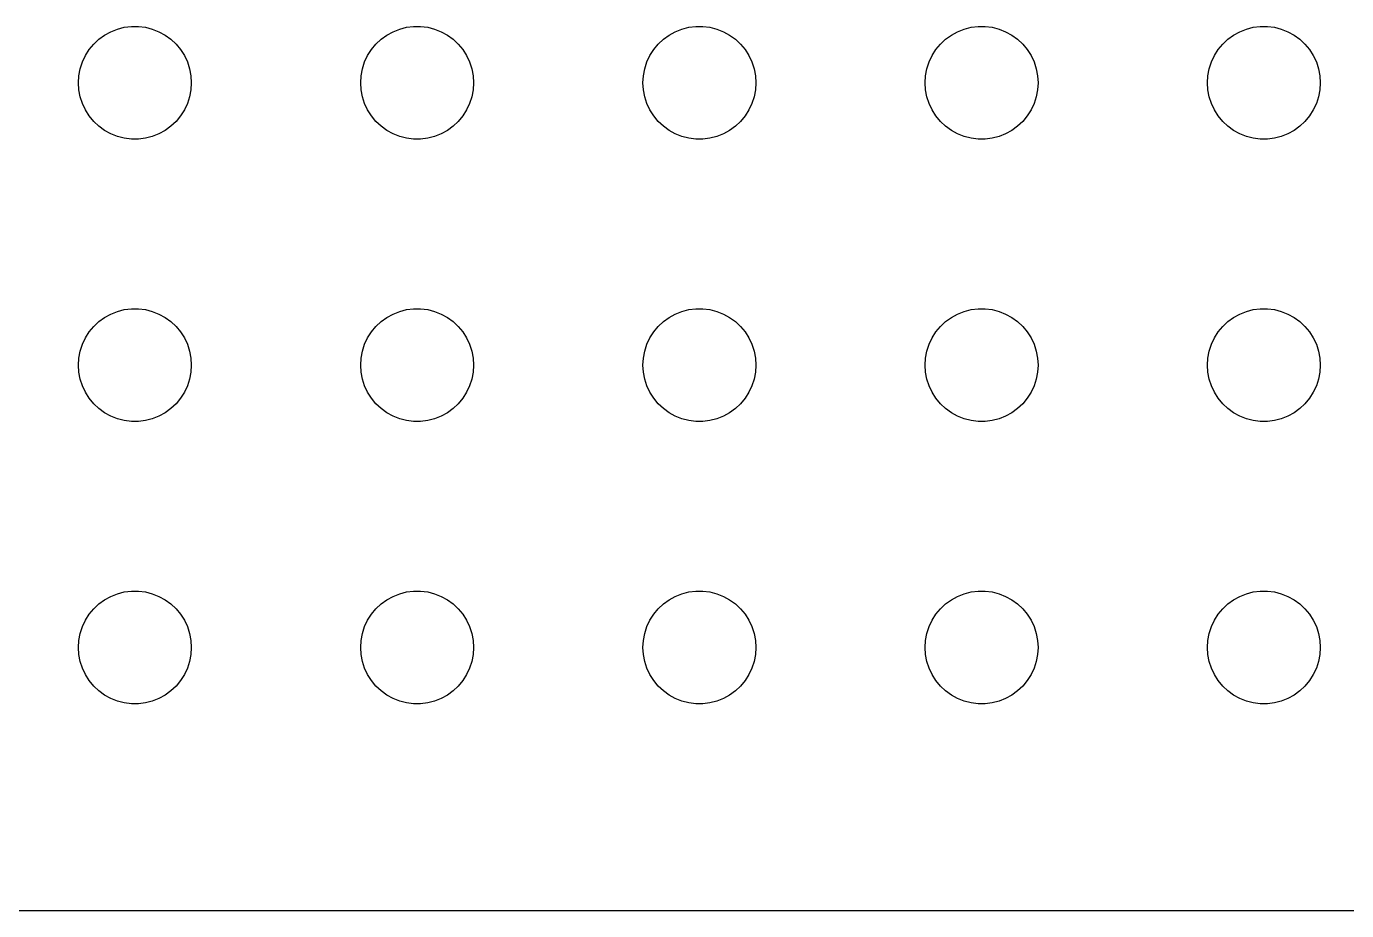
# Model space of a CAD drawing. Header units: metres. Extents: x -134 to 134, y 176 to 394.
# Drawn here: x 64.62 to 99.7, y 290.01 to 313.5 of the extents above; entities that cross this region are included whole.
import ezdxf

# ---------------------------------------------------------------- set-up
doc = ezdxf.new("R2010")
doc.units = ezdxf.units.M

msp = doc.modelspace()

# ---------------------------------------------------------------- linework, layer by layer
for p, q in [((66.6963, 313.266), (66.8613, 313.357)), ((66.8613, 313.357), (67.0365, 313.427)), ((67.0365, 313.427), (67.2189, 313.473)), ((67.2189, 313.473), (67.4058, 313.497)), ((67.4058, 313.497), (67.5942, 313.497)), ((67.5942, 313.497), (67.7811, 313.473)), ((67.7811, 313.473), (67.9635, 313.427)), ((67.9635, 313.427), (68.1387, 313.357)), ((68.1387, 313.357), (68.3037, 313.266)), ((74.1963, 313.266), (74.3613, 313.357)), ((74.3613, 313.357), (74.5365, 313.427)), ((74.5365, 313.427), (74.7189, 313.473)), ((74.7189, 313.473), (74.9058, 313.497)), ((74.9058, 313.497), (75.0942, 313.497)), ((75.0942, 313.497), (75.2811, 313.473)), ((75.2811, 313.473), (75.4635, 313.427)), ((75.4635, 313.427), (75.6387, 313.357)), ((75.6387, 313.357), (75.8037, 313.266)), ((81.6963, 313.266), (81.8613, 313.357)), ((81.8613, 313.357), (82.0365, 313.427)), ((82.0365, 313.427), (82.2189, 313.473)), ((82.2189, 313.473), (82.4058, 313.497)), ((82.4058, 313.497), (82.5942, 313.497)), ((82.5942, 313.497), (82.7811, 313.473)), ((82.7811, 313.473), (82.9635, 313.427)), ((82.9635, 313.427), (83.1387, 313.357)), ((83.1387, 313.357), (83.3037, 313.266)), ((89.1963, 313.266), (89.3613, 313.357)), ((89.3613, 313.357), (89.5365, 313.427)), ((89.5365, 313.427), (89.7189, 313.473)), ((89.7189, 313.473), (89.9058, 313.497)), ((89.9058, 313.497), (90.0942, 313.497)), ((90.0942, 313.497), (90.2811, 313.473)), ((90.2811, 313.473), (90.4635, 313.427)), ((90.4635, 313.427), (90.6387, 313.357)), ((90.6387, 313.357), (90.8037, 313.266)), ((96.6963, 313.266), (96.8613, 313.357)), ((96.8613, 313.357), (97.0365, 313.427)), ((97.0365, 313.427), (97.2189, 313.473)), ((97.2189, 313.473), (97.4058, 313.497)), ((97.4058, 313.497), (97.5942, 313.497)), ((97.5942, 313.497), (97.7811, 313.473)), ((97.7811, 313.473), (97.9635, 313.427)), ((97.9635, 313.427), (98.1387, 313.357)), ((98.1387, 313.357), (98.3037, 313.266)), ((66.2865, 312.882), (66.4065, 313.027)), ((66.4065, 313.027), (66.5439, 313.156)), ((66.5439, 313.156), (66.6963, 313.266)), ((68.3037, 313.266), (68.4561, 313.156)), ((68.4561, 313.156), (68.5934, 313.027)), ((68.5934, 313.027), (68.7135, 312.882)), ((73.7865, 312.882), (73.9065, 313.027)), ((73.9065, 313.027), (74.0439, 313.156)), ((74.0439, 313.156), (74.1963, 313.266)), ((75.8037, 313.266), (75.9561, 313.156)), ((75.9561, 313.156), (76.0934, 313.027)), ((76.0934, 313.027), (76.2135, 312.882)), ((81.2865, 312.882), (81.4065, 313.027)), ((81.4065, 313.027), (81.5439, 313.156)), ((81.5439, 313.156), (81.6963, 313.266)), ((83.3037, 313.266), (83.4561, 313.156)), ((83.4561, 313.156), (83.5934, 313.027)), ((83.5934, 313.027), (83.7135, 312.882)), ((88.7865, 312.882), (88.9065, 313.027)), ((88.9065, 313.027), (89.0439, 313.156)), ((89.0439, 313.156), (89.1963, 313.266)), ((90.8037, 313.266), (90.9561, 313.156)), ((90.9561, 313.156), (91.0934, 313.027)), ((91.0934, 313.027), (91.2135, 312.882)), ((96.2865, 312.882), (96.4065, 313.027)), ((96.4065, 313.027), (96.5439, 313.156)), ((96.5439, 313.156), (96.6963, 313.266)), ((98.3037, 313.266), (98.4561, 313.156)), ((98.4561, 313.156), (98.5934, 313.027)), ((98.5934, 313.027), (98.7135, 312.882)), ((66.1053, 312.552), (66.1855, 312.723)), ((66.1855, 312.723), (66.2865, 312.882)), ((68.7135, 312.882), (68.8145, 312.723)), ((68.8145, 312.723), (68.8947, 312.552)), ((73.6053, 312.552), (73.6855, 312.723)), ((73.6855, 312.723), (73.7865, 312.882)), ((76.2135, 312.882), (76.3145, 312.723)), ((76.3145, 312.723), (76.3947, 312.552)), ((81.1053, 312.552), (81.1855, 312.723)), ((81.1855, 312.723), (81.2865, 312.882)), ((83.7135, 312.882), (83.8145, 312.723)), ((83.8145, 312.723), (83.8947, 312.552)), ((88.6053, 312.552), (88.6855, 312.723)), ((88.6855, 312.723), (88.7865, 312.882)), ((91.2135, 312.882), (91.3145, 312.723)), ((91.3145, 312.723), (91.3947, 312.552)), ((96.1053, 312.552), (96.1855, 312.723)), ((96.1855, 312.723), (96.2865, 312.882)), ((98.7135, 312.882), (98.8145, 312.723)), ((98.8145, 312.723), (98.8947, 312.552)), ((66.0118, 312.188), (66.0471, 312.373)), ((66.0471, 312.373), (66.1053, 312.552)), ((68.8947, 312.552), (68.9529, 312.373)), ((68.9529, 312.373), (68.9882, 312.188)), ((73.5118, 312.188), (73.5471, 312.373)), ((73.5471, 312.373), (73.6053, 312.552)), ((76.3947, 312.552), (76.4529, 312.373)), ((76.4529, 312.373), (76.4882, 312.188)), ((81.0118, 312.188), (81.0471, 312.373)), ((81.0471, 312.373), (81.1053, 312.552)), ((83.8947, 312.552), (83.9529, 312.373)), ((83.9529, 312.373), (83.9882, 312.188)), ((88.5118, 312.188), (88.5471, 312.373)), ((88.5471, 312.373), (88.6053, 312.552)), ((91.3947, 312.552), (91.4529, 312.373)), ((91.4529, 312.373), (91.4882, 312.188)), ((96.0118, 312.188), (96.0471, 312.373)), ((96.0471, 312.373), (96.1053, 312.552)), ((98.8947, 312.552), (98.9529, 312.373)), ((98.9529, 312.373), (98.9882, 312.188)), ((66, 312), (66.0118, 312.188)), ((66.0118, 311.812), (66, 312)), ((68.9882, 312.188), (69, 312)), ((69, 312), (68.9882, 311.812)), ((73.5, 312), (73.5118, 312.188)), ((73.5118, 311.812), (73.5, 312)), ((76.4882, 312.188), (76.5, 312)), ((76.5, 312), (76.4882, 311.812)), ((81, 312), (81.0118, 312.188)), ((81.0118, 311.812), (81, 312)), ((83.9882, 312.188), (84, 312)), ((84, 312), (83.9882, 311.812)), ((88.5, 312), (88.5118, 312.188)), ((88.5118, 311.812), (88.5, 312)), ((91.4882, 312.188), (91.5, 312)), ((91.5, 312), (91.4882, 311.812)), ((96, 312), (96.0118, 312.188)), ((96.0118, 311.812), (96, 312)), ((98.9882, 312.188), (99, 312)), ((99, 312), (98.9882, 311.812)), ((66.0471, 311.627), (66.0118, 311.812)), ((66.1053, 311.448), (66.0471, 311.627)), ((68.9529, 311.627), (68.8947, 311.448)), ((68.9882, 311.812), (68.9529, 311.627)), ((73.5471, 311.627), (73.5118, 311.812)), ((73.6053, 311.448), (73.5471, 311.627)), ((76.4529, 311.627), (76.3947, 311.448)), ((76.4882, 311.812), (76.4529, 311.627)), ((81.0471, 311.627), (81.0118, 311.812)), ((81.1053, 311.448), (81.0471, 311.627)), ((83.9529, 311.627), (83.8947, 311.448)), ((83.9882, 311.812), (83.9529, 311.627)), ((88.5471, 311.627), (88.5118, 311.812)), ((88.6053, 311.448), (88.5471, 311.627)), ((91.4529, 311.627), (91.3947, 311.448)), ((91.4882, 311.812), (91.4529, 311.627)), ((96.0471, 311.627), (96.0118, 311.812)), ((96.1053, 311.448), (96.0471, 311.627)), ((98.9529, 311.627), (98.8947, 311.448)), ((98.9882, 311.812), (98.9529, 311.627)), ((66.1855, 311.277), (66.1053, 311.448)), ((66.2865, 311.118), (66.1855, 311.277)), ((68.8145, 311.277), (68.7135, 311.118)), ((68.8947, 311.448), (68.8145, 311.277)), ((73.6855, 311.277), (73.6053, 311.448)), ((73.7865, 311.118), (73.6855, 311.277)), ((76.3145, 311.277), (76.2135, 311.118)), ((76.3947, 311.448), (76.3145, 311.277)), ((81.1855, 311.277), (81.1053, 311.448)), ((81.2865, 311.118), (81.1855, 311.277)), ((83.8145, 311.277), (83.7135, 311.118)), ((83.8947, 311.448), (83.8145, 311.277)), ((88.6855, 311.277), (88.6053, 311.448)), ((88.7865, 311.118), (88.6855, 311.277)), ((91.3145, 311.277), (91.2135, 311.118)), ((91.3947, 311.448), (91.3145, 311.277)), ((96.1855, 311.277), (96.1053, 311.448)), ((96.2865, 311.118), (96.1855, 311.277)), ((98.8145, 311.277), (98.7135, 311.118)), ((98.8947, 311.448), (98.8145, 311.277)), ((66.4065, 310.973), (66.2865, 311.118)), ((66.5439, 310.844), (66.4065, 310.973)), ((66.6963, 310.734), (66.5439, 310.844)), ((68.4561, 310.844), (68.3037, 310.734)), ((68.5934, 310.973), (68.4561, 310.844)), ((68.7135, 311.118), (68.5934, 310.973)), ((73.9065, 310.973), (73.7865, 311.118)), ((74.0439, 310.844), (73.9065, 310.973)), ((74.1963, 310.734), (74.0439, 310.844)), ((75.9561, 310.844), (75.8037, 310.734)), ((76.0934, 310.973), (75.9561, 310.844)), ((76.2135, 311.118), (76.0934, 310.973)), ((81.4065, 310.973), (81.2865, 311.118)), ((81.5439, 310.844), (81.4065, 310.973)), ((81.6963, 310.734), (81.5439, 310.844)), ((83.4561, 310.844), (83.3037, 310.734)), ((83.5934, 310.973), (83.4561, 310.844)), ((83.7135, 311.118), (83.5934, 310.973)), ((88.9065, 310.973), (88.7865, 311.118)), ((89.0439, 310.844), (88.9065, 310.973)), ((89.1963, 310.734), (89.0439, 310.844)), ((90.9561, 310.844), (90.8037, 310.734)), ((91.0934, 310.973), (90.9561, 310.844)), ((91.2135, 311.118), (91.0934, 310.973)), ((96.4065, 310.973), (96.2865, 311.118)), ((96.5439, 310.844), (96.4065, 310.973)), ((96.6963, 310.734), (96.5439, 310.844)), ((98.4561, 310.844), (98.3037, 310.734)), ((98.5934, 310.973), (98.4561, 310.844)), ((98.7135, 311.118), (98.5934, 310.973)), ((66.8613, 310.643), (66.6963, 310.734)), ((67.0365, 310.573), (66.8613, 310.643)), ((67.2189, 310.527), (67.0365, 310.573)), ((67.4058, 310.503), (67.2189, 310.527)), ((67.5942, 310.503), (67.4058, 310.503)), ((67.7811, 310.527), (67.5942, 310.503)), ((67.9635, 310.573), (67.7811, 310.527)), ((68.1387, 310.643), (67.9635, 310.573)), ((68.3037, 310.734), (68.1387, 310.643)), ((74.3613, 310.643), (74.1963, 310.734)), ((74.5365, 310.573), (74.3613, 310.643)), ((74.7189, 310.527), (74.5365, 310.573)), ((74.9058, 310.503), (74.7189, 310.527)), ((75.0942, 310.503), (74.9058, 310.503)), ((75.2811, 310.527), (75.0942, 310.503)), ((75.4635, 310.573), (75.2811, 310.527)), ((75.6387, 310.643), (75.4635, 310.573)), ((75.8037, 310.734), (75.6387, 310.643)), ((81.8613, 310.643), (81.6963, 310.734)), ((82.0365, 310.573), (81.8613, 310.643)), ((82.2189, 310.527), (82.0365, 310.573)), ((82.4058, 310.503), (82.2189, 310.527)), ((82.5942, 310.503), (82.4058, 310.503)), ((82.7811, 310.527), (82.5942, 310.503)), ((82.9635, 310.573), (82.7811, 310.527)), ((83.1387, 310.643), (82.9635, 310.573)), ((83.3037, 310.734), (83.1387, 310.643)), ((89.3613, 310.643), (89.1963, 310.734)), ((89.5365, 310.573), (89.3613, 310.643)), ((89.7189, 310.527), (89.5365, 310.573)), ((89.9058, 310.503), (89.7189, 310.527)), ((90.0942, 310.503), (89.9058, 310.503)), ((90.2811, 310.527), (90.0942, 310.503)), ((90.4635, 310.573), (90.2811, 310.527)), ((90.6387, 310.643), (90.4635, 310.573)), ((90.8037, 310.734), (90.6387, 310.643)), ((96.8613, 310.643), (96.6963, 310.734)), ((97.0365, 310.573), (96.8613, 310.643)), ((97.2189, 310.527), (97.0365, 310.573)), ((97.4058, 310.503), (97.2189, 310.527)), ((97.5942, 310.503), (97.4058, 310.503)), ((97.7811, 310.527), (97.5942, 310.503)), ((97.9635, 310.573), (97.7811, 310.527)), ((98.1387, 310.643), (97.9635, 310.573)), ((98.3037, 310.734), (98.1387, 310.643)), ((66.8613, 305.857), (67.0365, 305.927)), ((67.0365, 305.927), (67.2189, 305.973)), ((67.2189, 305.973), (67.4058, 305.997)), ((67.4058, 305.997), (67.5942, 305.997)), ((67.5942, 305.997), (67.7811, 305.973)), ((67.7811, 305.973), (67.9635, 305.927)), ((67.9635, 305.927), (68.1387, 305.857)), ((74.3613, 305.857), (74.5365, 305.927)), ((74.5365, 305.927), (74.7189, 305.973)), ((74.7189, 305.973), (74.9058, 305.997)), ((74.9058, 305.997), (75.0942, 305.997)), ((75.0942, 305.997), (75.2811, 305.973)), ((75.2811, 305.973), (75.4635, 305.927)), ((75.4635, 305.927), (75.6387, 305.857)), ((81.8613, 305.857), (82.0365, 305.927)), ((82.0365, 305.927), (82.2189, 305.973)), ((82.2189, 305.973), (82.4058, 305.997)), ((82.4058, 305.997), (82.5942, 305.997)), ((82.5942, 305.997), (82.7811, 305.973)), ((82.7811, 305.973), (82.9635, 305.927)), ((82.9635, 305.927), (83.1387, 305.857)), ((89.3613, 305.857), (89.5365, 305.927)), ((89.5365, 305.927), (89.7189, 305.973)), ((89.7189, 305.973), (89.9058, 305.997)), ((89.9058, 305.997), (90.0942, 305.997)), ((90.0942, 305.997), (90.2811, 305.973)), ((90.2811, 305.973), (90.4635, 305.927)), ((90.4635, 305.927), (90.6387, 305.857)), ((96.8613, 305.857), (97.0365, 305.927)), ((97.0365, 305.927), (97.2189, 305.973)), ((97.2189, 305.973), (97.4058, 305.997)), ((97.4058, 305.997), (97.5942, 305.997)), ((97.5942, 305.997), (97.7811, 305.973)), ((97.7811, 305.973), (97.9635, 305.927)), ((97.9635, 305.927), (98.1387, 305.857)), ((66.4065, 305.527), (66.5439, 305.656)), ((66.5439, 305.656), (66.6963, 305.766)), ((66.6963, 305.766), (66.8613, 305.857)), ((68.1387, 305.857), (68.3037, 305.766)), ((68.3037, 305.766), (68.4561, 305.656)), ((68.4561, 305.656), (68.5934, 305.527)), ((73.9065, 305.527), (74.0439, 305.656)), ((74.0439, 305.656), (74.1963, 305.766)), ((74.1963, 305.766), (74.3613, 305.857)), ((75.6387, 305.857), (75.8037, 305.766)), ((75.8037, 305.766), (75.9561, 305.656)), ((75.9561, 305.656), (76.0934, 305.527)), ((81.4065, 305.527), (81.5439, 305.656)), ((81.5439, 305.656), (81.6963, 305.766)), ((81.6963, 305.766), (81.8613, 305.857)), ((83.1387, 305.857), (83.3037, 305.766)), ((83.3037, 305.766), (83.4561, 305.656)), ((83.4561, 305.656), (83.5934, 305.527)), ((88.9065, 305.527), (89.0439, 305.656)), ((89.0439, 305.656), (89.1963, 305.766)), ((89.1963, 305.766), (89.3613, 305.857)), ((90.6387, 305.857), (90.8037, 305.766)), ((90.8037, 305.766), (90.9561, 305.656)), ((90.9561, 305.656), (91.0934, 305.527)), ((96.4065, 305.527), (96.5439, 305.656)), ((96.5439, 305.656), (96.6963, 305.766)), ((96.6963, 305.766), (96.8613, 305.857)), ((98.1387, 305.857), (98.3037, 305.766)), ((98.3037, 305.766), (98.4561, 305.656)), ((98.4561, 305.656), (98.5934, 305.527)), ((66.1053, 305.052), (66.1855, 305.223)), ((66.1855, 305.223), (66.2865, 305.382)), ((66.2865, 305.382), (66.4065, 305.527)), ((68.5934, 305.527), (68.7135, 305.382)), ((68.7135, 305.382), (68.8145, 305.223)), ((68.8145, 305.223), (68.8947, 305.052)), ((73.6053, 305.052), (73.6855, 305.223)), ((73.6855, 305.223), (73.7865, 305.382)), ((73.7865, 305.382), (73.9065, 305.527)), ((76.0934, 305.527), (76.2135, 305.382)), ((76.2135, 305.382), (76.3145, 305.223)), ((76.3145, 305.223), (76.3947, 305.052)), ((81.1053, 305.052), (81.1855, 305.223)), ((81.1855, 305.223), (81.2865, 305.382)), ((81.2865, 305.382), (81.4065, 305.527)), ((83.5934, 305.527), (83.7135, 305.382)), ((83.7135, 305.382), (83.8145, 305.223)), ((83.8145, 305.223), (83.8947, 305.052)), ((88.6053, 305.052), (88.6855, 305.223)), ((88.6855, 305.223), (88.7865, 305.382)), ((88.7865, 305.382), (88.9065, 305.527)), ((91.0934, 305.527), (91.2135, 305.382)), ((91.2135, 305.382), (91.3145, 305.223)), ((91.3145, 305.223), (91.3947, 305.052)), ((96.1053, 305.052), (96.1855, 305.223)), ((96.1855, 305.223), (96.2865, 305.382)), ((96.2865, 305.382), (96.4065, 305.527)), ((98.5934, 305.527), (98.7135, 305.382)), ((98.7135, 305.382), (98.8145, 305.223)), ((98.8145, 305.223), (98.8947, 305.052)), ((66.0118, 304.688), (66.0471, 304.873)), ((66.0471, 304.873), (66.1053, 305.052)), ((68.8947, 305.052), (68.9529, 304.873)), ((68.9529, 304.873), (68.9882, 304.688)), ((73.5118, 304.688), (73.5471, 304.873)), ((73.5471, 304.873), (73.6053, 305.052)), ((76.3947, 305.052), (76.4529, 304.873)), ((76.4529, 304.873), (76.4882, 304.688)), ((81.0118, 304.688), (81.0471, 304.873)), ((81.0471, 304.873), (81.1053, 305.052)), ((83.8947, 305.052), (83.9529, 304.873)), ((83.9529, 304.873), (83.9882, 304.688)), ((88.5118, 304.688), (88.5471, 304.873)), ((88.5471, 304.873), (88.6053, 305.052)), ((91.3947, 305.052), (91.4529, 304.873)), ((91.4529, 304.873), (91.4882, 304.688)), ((96.0118, 304.688), (96.0471, 304.873)), ((96.0471, 304.873), (96.1053, 305.052)), ((98.8947, 305.052), (98.9529, 304.873)), ((98.9529, 304.873), (98.9882, 304.688)), ((66, 304.5), (66.0118, 304.688)), ((68.9882, 304.688), (69, 304.5)), ((73.5, 304.5), (73.5118, 304.688)), ((76.4882, 304.688), (76.5, 304.5)), ((81, 304.5), (81.0118, 304.688)), ((83.9882, 304.688), (84, 304.5)), ((88.5, 304.5), (88.5118, 304.688)), ((91.4882, 304.688), (91.5, 304.5)), ((96, 304.5), (96.0118, 304.688)), ((98.9882, 304.688), (99, 304.5)), ((66.0118, 304.312), (66, 304.5)), ((66.0471, 304.127), (66.0118, 304.312)), ((68.9882, 304.312), (68.9529, 304.127)), ((69, 304.5), (68.9882, 304.312)), ((73.5118, 304.312), (73.5, 304.5)), ((73.5471, 304.127), (73.5118, 304.312)), ((76.4882, 304.312), (76.4529, 304.127)), ((76.5, 304.5), (76.4882, 304.312)), ((81.0118, 304.312), (81, 304.5)), ((81.0471, 304.127), (81.0118, 304.312)), ((83.9882, 304.312), (83.9529, 304.127)), ((84, 304.5), (83.9882, 304.312)), ((88.5118, 304.312), (88.5, 304.5)), ((88.5471, 304.127), (88.5118, 304.312)), ((91.4882, 304.312), (91.4529, 304.127)), ((91.5, 304.5), (91.4882, 304.312)), ((96.0118, 304.312), (96, 304.5)), ((96.0471, 304.127), (96.0118, 304.312)), ((98.9882, 304.312), (98.9529, 304.127)), ((99, 304.5), (98.9882, 304.312)), ((66.1053, 303.948), (66.0471, 304.127)), ((66.1855, 303.777), (66.1053, 303.948)), ((68.8947, 303.948), (68.8145, 303.777)), ((68.9529, 304.127), (68.8947, 303.948)), ((73.6053, 303.948), (73.5471, 304.127)), ((73.6855, 303.777), (73.6053, 303.948)), ((76.3947, 303.948), (76.3145, 303.777)), ((76.4529, 304.127), (76.3947, 303.948)), ((81.1053, 303.948), (81.0471, 304.127)), ((81.1855, 303.777), (81.1053, 303.948)), ((83.8947, 303.948), (83.8145, 303.777)), ((83.9529, 304.127), (83.8947, 303.948)), ((88.6053, 303.948), (88.5471, 304.127)), ((88.6855, 303.777), (88.6053, 303.948)), ((91.3947, 303.948), (91.3145, 303.777)), ((91.4529, 304.127), (91.3947, 303.948)), ((96.1053, 303.948), (96.0471, 304.127)), ((96.1855, 303.777), (96.1053, 303.948)), ((98.8947, 303.948), (98.8145, 303.777)), ((98.9529, 304.127), (98.8947, 303.948)), ((66.2865, 303.618), (66.1855, 303.777)), ((66.4065, 303.473), (66.2865, 303.618)), ((66.5439, 303.344), (66.4065, 303.473)), ((68.5934, 303.473), (68.4561, 303.344)), ((68.7135, 303.618), (68.5934, 303.473)), ((68.8145, 303.777), (68.7135, 303.618)), ((73.7865, 303.618), (73.6855, 303.777)), ((73.9065, 303.473), (73.7865, 303.618)), ((74.0439, 303.344), (73.9065, 303.473)), ((76.0934, 303.473), (75.9561, 303.344)), ((76.2135, 303.618), (76.0934, 303.473)), ((76.3145, 303.777), (76.2135, 303.618)), ((81.2865, 303.618), (81.1855, 303.777)), ((81.4065, 303.473), (81.2865, 303.618)), ((81.5439, 303.344), (81.4065, 303.473)), ((83.5934, 303.473), (83.4561, 303.344)), ((83.7135, 303.618), (83.5934, 303.473)), ((83.8145, 303.777), (83.7135, 303.618)), ((88.7865, 303.618), (88.6855, 303.777)), ((88.9065, 303.473), (88.7865, 303.618)), ((89.0439, 303.344), (88.9065, 303.473)), ((91.0934, 303.473), (90.9561, 303.344)), ((91.2135, 303.618), (91.0934, 303.473)), ((91.3145, 303.777), (91.2135, 303.618)), ((96.2865, 303.618), (96.1855, 303.777)), ((96.4065, 303.473), (96.2865, 303.618)), ((96.5439, 303.344), (96.4065, 303.473)), ((98.5934, 303.473), (98.4561, 303.344)), ((98.7135, 303.618), (98.5934, 303.473)), ((98.8145, 303.777), (98.7135, 303.618)), ((66.6963, 303.234), (66.5439, 303.344)), ((66.8613, 303.143), (66.6963, 303.234)), ((67.0365, 303.073), (66.8613, 303.143)), ((68.1387, 303.143), (67.9635, 303.073)), ((68.3037, 303.234), (68.1387, 303.143)), ((68.4561, 303.344), (68.3037, 303.234)), ((74.1963, 303.234), (74.0439, 303.344)), ((74.3613, 303.143), (74.1963, 303.234)), ((74.5365, 303.073), (74.3613, 303.143)), ((75.6387, 303.143), (75.4635, 303.073)), ((75.8037, 303.234), (75.6387, 303.143)), ((75.9561, 303.344), (75.8037, 303.234)), ((81.6963, 303.234), (81.5439, 303.344)), ((81.8613, 303.143), (81.6963, 303.234)), ((82.0365, 303.073), (81.8613, 303.143)), ((83.1387, 303.143), (82.9635, 303.073)), ((83.3037, 303.234), (83.1387, 303.143)), ((83.4561, 303.344), (83.3037, 303.234)), ((89.1963, 303.234), (89.0439, 303.344)), ((89.3613, 303.143), (89.1963, 303.234)), ((89.5365, 303.073), (89.3613, 303.143)), ((90.6387, 303.143), (90.4635, 303.073)), ((90.8037, 303.234), (90.6387, 303.143)), ((90.9561, 303.344), (90.8037, 303.234)), ((96.6963, 303.234), (96.5439, 303.344)), ((96.8613, 303.143), (96.6963, 303.234)), ((97.0365, 303.073), (96.8613, 303.143)), ((98.1387, 303.143), (97.9635, 303.073)), ((98.3037, 303.234), (98.1387, 303.143)), ((98.4561, 303.344), (98.3037, 303.234)), ((67.2189, 303.027), (67.0365, 303.073)), ((67.4058, 303.003), (67.2189, 303.027)), ((67.5942, 303.003), (67.4058, 303.003)), ((67.7811, 303.027), (67.5942, 303.003)), ((67.9635, 303.073), (67.7811, 303.027)), ((74.7189, 303.027), (74.5365, 303.073)), ((74.9058, 303.003), (74.7189, 303.027)), ((75.0942, 303.003), (74.9058, 303.003)), ((75.2811, 303.027), (75.0942, 303.003)), ((75.4635, 303.073), (75.2811, 303.027)), ((82.2189, 303.027), (82.0365, 303.073)), ((82.4058, 303.003), (82.2189, 303.027)), ((82.5942, 303.003), (82.4058, 303.003)), ((82.7811, 303.027), (82.5942, 303.003)), ((82.9635, 303.073), (82.7811, 303.027)), ((89.7189, 303.027), (89.5365, 303.073)), ((89.9058, 303.003), (89.7189, 303.027)), ((90.0942, 303.003), (89.9058, 303.003)), ((90.2811, 303.027), (90.0942, 303.003)), ((90.4635, 303.073), (90.2811, 303.027)), ((97.2189, 303.027), (97.0365, 303.073)), ((97.4058, 303.003), (97.2189, 303.027)), ((97.5942, 303.003), (97.4058, 303.003)), ((97.7811, 303.027), (97.5942, 303.003)), ((97.9635, 303.073), (97.7811, 303.027)), ((66.5439, 298.156), (66.6963, 298.266)), ((66.6963, 298.266), (66.8613, 298.357)), ((66.8613, 298.357), (67.0365, 298.427)), ((67.0365, 298.427), (67.2189, 298.473)), ((67.2189, 298.473), (67.4058, 298.497)), ((67.4058, 298.497), (67.5942, 298.497)), ((67.5942, 298.497), (67.7811, 298.473)), ((67.7811, 298.473), (67.9635, 298.427)), ((67.9635, 298.427), (68.1387, 298.357)), ((68.1387, 298.357), (68.3037, 298.266)), ((68.3037, 298.266), (68.4561, 298.156)), ((74.0439, 298.156), (74.1963, 298.266)), ((74.1963, 298.266), (74.3613, 298.357)), ((74.3613, 298.357), (74.5365, 298.427)), ((74.5365, 298.427), (74.7189, 298.473)), ((74.7189, 298.473), (74.9058, 298.497)), ((74.9058, 298.497), (75.0942, 298.497)), ((75.0942, 298.497), (75.2811, 298.473)), ((75.2811, 298.473), (75.4635, 298.427)), ((75.4635, 298.427), (75.6387, 298.357)), ((75.6387, 298.357), (75.8037, 298.266)), ((75.8037, 298.266), (75.9561, 298.156)), ((81.5439, 298.156), (81.6963, 298.266)), ((81.6963, 298.266), (81.8613, 298.357)), ((81.8613, 298.357), (82.0365, 298.427)), ((82.0365, 298.427), (82.2189, 298.473)), ((82.2189, 298.473), (82.4058, 298.497)), ((82.4058, 298.497), (82.5942, 298.497)), ((82.5942, 298.497), (82.7811, 298.473)), ((82.7811, 298.473), (82.9635, 298.427)), ((82.9635, 298.427), (83.1387, 298.357)), ((83.1387, 298.357), (83.3037, 298.266)), ((83.3037, 298.266), (83.4561, 298.156)), ((89.0439, 298.156), (89.1963, 298.266)), ((89.1963, 298.266), (89.3613, 298.357)), ((89.3613, 298.357), (89.5365, 298.427)), ((89.5365, 298.427), (89.7189, 298.473)), ((89.7189, 298.473), (89.9058, 298.497)), ((89.9058, 298.497), (90.0942, 298.497)), ((90.0942, 298.497), (90.2811, 298.473)), ((90.2811, 298.473), (90.4635, 298.427)), ((90.4635, 298.427), (90.6387, 298.357)), ((90.6387, 298.357), (90.8037, 298.266)), ((90.8037, 298.266), (90.9561, 298.156)), ((96.5439, 298.156), (96.6963, 298.266)), ((96.6963, 298.266), (96.8613, 298.357)), ((96.8613, 298.357), (97.0365, 298.427)), ((97.0365, 298.427), (97.2189, 298.473)), ((97.2189, 298.473), (97.4058, 298.497)), ((97.4058, 298.497), (97.5942, 298.497)), ((97.5942, 298.497), (97.7811, 298.473)), ((97.7811, 298.473), (97.9635, 298.427)), ((97.9635, 298.427), (98.1387, 298.357)), ((98.1387, 298.357), (98.3037, 298.266)), ((98.3037, 298.266), (98.4561, 298.156)), ((66.1855, 297.723), (66.2865, 297.882)), ((66.2865, 297.882), (66.4065, 298.027)), ((66.4065, 298.027), (66.5439, 298.156)), ((68.4561, 298.156), (68.5934, 298.027)), ((68.5934, 298.027), (68.7135, 297.882)), ((68.7135, 297.882), (68.8145, 297.723)), ((73.6855, 297.723), (73.7865, 297.882)), ((73.7865, 297.882), (73.9065, 298.027)), ((73.9065, 298.027), (74.0439, 298.156)), ((75.9561, 298.156), (76.0934, 298.027)), ((76.0934, 298.027), (76.2135, 297.882)), ((76.2135, 297.882), (76.3145, 297.723)), ((81.1855, 297.723), (81.2865, 297.882)), ((81.2865, 297.882), (81.4065, 298.027)), ((81.4065, 298.027), (81.5439, 298.156)), ((83.4561, 298.156), (83.5934, 298.027)), ((83.5934, 298.027), (83.7135, 297.882)), ((83.7135, 297.882), (83.8145, 297.723)), ((88.6855, 297.723), (88.7865, 297.882)), ((88.7865, 297.882), (88.9065, 298.027)), ((88.9065, 298.027), (89.0439, 298.156)), ((90.9561, 298.156), (91.0934, 298.027)), ((91.0934, 298.027), (91.2135, 297.882)), ((91.2135, 297.882), (91.3145, 297.723)), ((96.1855, 297.723), (96.2865, 297.882)), ((96.2865, 297.882), (96.4065, 298.027)), ((96.4065, 298.027), (96.5439, 298.156)), ((98.4561, 298.156), (98.5934, 298.027)), ((98.5934, 298.027), (98.7135, 297.882)), ((98.7135, 297.882), (98.8145, 297.723)), ((66.0471, 297.373), (66.1053, 297.552)), ((66.1053, 297.552), (66.1855, 297.723)), ((68.8145, 297.723), (68.8947, 297.552)), ((68.8947, 297.552), (68.9529, 297.373)), ((73.5471, 297.373), (73.6053, 297.552)), ((73.6053, 297.552), (73.6855, 297.723)), ((76.3145, 297.723), (76.3947, 297.552)), ((76.3947, 297.552), (76.4529, 297.373)), ((81.0471, 297.373), (81.1053, 297.552)), ((81.1053, 297.552), (81.1855, 297.723)), ((83.8145, 297.723), (83.8947, 297.552)), ((83.8947, 297.552), (83.9529, 297.373)), ((88.5471, 297.373), (88.6053, 297.552)), ((88.6053, 297.552), (88.6855, 297.723)), ((91.3145, 297.723), (91.3947, 297.552)), ((91.3947, 297.552), (91.4529, 297.373)), ((96.0471, 297.373), (96.1053, 297.552)), ((96.1053, 297.552), (96.1855, 297.723)), ((98.8145, 297.723), (98.8947, 297.552)), ((98.8947, 297.552), (98.9529, 297.373)), ((66, 297), (66.0118, 297.188)), ((66.0118, 297.188), (66.0471, 297.373)), ((68.9529, 297.373), (68.9882, 297.188)), ((68.9882, 297.188), (69, 297)), ((73.5, 297), (73.5118, 297.188)), ((73.5118, 297.188), (73.5471, 297.373)), ((76.4529, 297.373), (76.4882, 297.188)), ((76.4882, 297.188), (76.5, 297)), ((81, 297), (81.0118, 297.188)), ((81.0118, 297.188), (81.0471, 297.373)), ((83.9529, 297.373), (83.9882, 297.188)), ((83.9882, 297.188), (84, 297)), ((88.5, 297), (88.5118, 297.188)), ((88.5118, 297.188), (88.5471, 297.373)), ((91.4529, 297.373), (91.4882, 297.188)), ((91.4882, 297.188), (91.5, 297)), ((96, 297), (96.0118, 297.188)), ((96.0118, 297.188), (96.0471, 297.373)), ((98.9529, 297.373), (98.9882, 297.188)), ((98.9882, 297.188), (99, 297)), ((66.0118, 296.812), (66, 297)), ((66.0471, 296.627), (66.0118, 296.812)), ((68.9882, 296.812), (68.9529, 296.627)), ((69, 297), (68.9882, 296.812)), ((73.5118, 296.812), (73.5, 297)), ((73.5471, 296.627), (73.5118, 296.812)), ((76.4882, 296.812), (76.4529, 296.627)), ((76.5, 297), (76.4882, 296.812)), ((81.0118, 296.812), (81, 297)), ((81.0471, 296.627), (81.0118, 296.812)), ((83.9882, 296.812), (83.9529, 296.627)), ((84, 297), (83.9882, 296.812)), ((88.5118, 296.812), (88.5, 297)), ((88.5471, 296.627), (88.5118, 296.812)), ((91.4882, 296.812), (91.4529, 296.627)), ((91.5, 297), (91.4882, 296.812)), ((96.0118, 296.812), (96, 297)), ((96.0471, 296.627), (96.0118, 296.812)), ((98.9882, 296.812), (98.9529, 296.627)), ((99, 297), (98.9882, 296.812)), ((66.1053, 296.448), (66.0471, 296.627)), ((66.1855, 296.277), (66.1053, 296.448)), ((68.8947, 296.448), (68.8145, 296.277)), ((68.9529, 296.627), (68.8947, 296.448)), ((73.6053, 296.448), (73.5471, 296.627)), ((73.6855, 296.277), (73.6053, 296.448)), ((76.3947, 296.448), (76.3145, 296.277)), ((76.4529, 296.627), (76.3947, 296.448)), ((81.1053, 296.448), (81.0471, 296.627)), ((81.1855, 296.277), (81.1053, 296.448)), ((83.8947, 296.448), (83.8145, 296.277)), ((83.9529, 296.627), (83.8947, 296.448)), ((88.6053, 296.448), (88.5471, 296.627)), ((88.6855, 296.277), (88.6053, 296.448)), ((91.3947, 296.448), (91.3145, 296.277)), ((91.4529, 296.627), (91.3947, 296.448)), ((96.1053, 296.448), (96.0471, 296.627)), ((96.1855, 296.277), (96.1053, 296.448)), ((98.8947, 296.448), (98.8145, 296.277)), ((98.9529, 296.627), (98.8947, 296.448)), ((66.2865, 296.118), (66.1855, 296.277)), ((66.4065, 295.973), (66.2865, 296.118)), ((68.7135, 296.118), (68.5934, 295.973)), ((68.8145, 296.277), (68.7135, 296.118)), ((73.7865, 296.118), (73.6855, 296.277)), ((73.9065, 295.973), (73.7865, 296.118)), ((76.2135, 296.118), (76.0934, 295.973)), ((76.3145, 296.277), (76.2135, 296.118)), ((81.2865, 296.118), (81.1855, 296.277)), ((81.4065, 295.973), (81.2865, 296.118)), ((83.7135, 296.118), (83.5934, 295.973)), ((83.8145, 296.277), (83.7135, 296.118)), ((88.7865, 296.118), (88.6855, 296.277)), ((88.9065, 295.973), (88.7865, 296.118)), ((91.2135, 296.118), (91.0934, 295.973)), ((91.3145, 296.277), (91.2135, 296.118)), ((96.2865, 296.118), (96.1855, 296.277)), ((96.4065, 295.973), (96.2865, 296.118)), ((98.7135, 296.118), (98.5934, 295.973)), ((98.8145, 296.277), (98.7135, 296.118)), ((66.5439, 295.844), (66.4065, 295.973)), ((66.6963, 295.734), (66.5439, 295.844)), ((68.4561, 295.844), (68.3037, 295.734)), ((68.5934, 295.973), (68.4561, 295.844)), ((74.0439, 295.844), (73.9065, 295.973)), ((74.1963, 295.734), (74.0439, 295.844)), ((75.9561, 295.844), (75.8037, 295.734)), ((76.0934, 295.973), (75.9561, 295.844)), ((81.5439, 295.844), (81.4065, 295.973)), ((81.6963, 295.734), (81.5439, 295.844)), ((83.4561, 295.844), (83.3037, 295.734)), ((83.5934, 295.973), (83.4561, 295.844)), ((89.0439, 295.844), (88.9065, 295.973)), ((89.1963, 295.734), (89.0439, 295.844)), ((90.9561, 295.844), (90.8037, 295.734)), ((91.0934, 295.973), (90.9561, 295.844)), ((96.5439, 295.844), (96.4065, 295.973)), ((96.6963, 295.734), (96.5439, 295.844)), ((98.4561, 295.844), (98.3037, 295.734)), ((98.5934, 295.973), (98.4561, 295.844)), ((66.8613, 295.643), (66.6963, 295.734)), ((67.0365, 295.573), (66.8613, 295.643)), ((67.2189, 295.527), (67.0365, 295.573)), ((67.4058, 295.503), (67.2189, 295.527)), ((67.5942, 295.503), (67.4058, 295.503)), ((67.7811, 295.527), (67.5942, 295.503)), ((67.9635, 295.573), (67.7811, 295.527)), ((68.1387, 295.643), (67.9635, 295.573)), ((68.3037, 295.734), (68.1387, 295.643)), ((74.3613, 295.643), (74.1963, 295.734)), ((74.5365, 295.573), (74.3613, 295.643)), ((74.7189, 295.527), (74.5365, 295.573)), ((74.9058, 295.503), (74.7189, 295.527)), ((75.0942, 295.503), (74.9058, 295.503)), ((75.2811, 295.527), (75.0942, 295.503)), ((75.4635, 295.573), (75.2811, 295.527)), ((75.6387, 295.643), (75.4635, 295.573)), ((75.8037, 295.734), (75.6387, 295.643)), ((81.8613, 295.643), (81.6963, 295.734)), ((82.0365, 295.573), (81.8613, 295.643)), ((82.2189, 295.527), (82.0365, 295.573)), ((82.4058, 295.503), (82.2189, 295.527)), ((82.5942, 295.503), (82.4058, 295.503)), ((82.7811, 295.527), (82.5942, 295.503)), ((82.9635, 295.573), (82.7811, 295.527)), ((83.1387, 295.643), (82.9635, 295.573)), ((83.3037, 295.734), (83.1387, 295.643)), ((89.3613, 295.643), (89.1963, 295.734)), ((89.5365, 295.573), (89.3613, 295.643)), ((89.7189, 295.527), (89.5365, 295.573)), ((89.9058, 295.503), (89.7189, 295.527)), ((90.0942, 295.503), (89.9058, 295.503)), ((90.2811, 295.527), (90.0942, 295.503)), ((90.4635, 295.573), (90.2811, 295.527)), ((90.6387, 295.643), (90.4635, 295.573)), ((90.8037, 295.734), (90.6387, 295.643)), ((96.8613, 295.643), (96.6963, 295.734)), ((97.0365, 295.573), (96.8613, 295.643)), ((97.2189, 295.527), (97.0365, 295.573)), ((97.4058, 295.503), (97.2189, 295.527)), ((97.5942, 295.503), (97.4058, 295.503)), ((97.7811, 295.527), (97.5942, 295.503)), ((97.9635, 295.573), (97.7811, 295.527)), ((98.1387, 295.643), (97.9635, 295.573)), ((98.3037, 295.734), (98.1387, 295.643)), ((-129.814, 290.01), (129.814, 290.01))]:
    msp.add_line(p, q)

doc.saveas('drawing.dxf')
